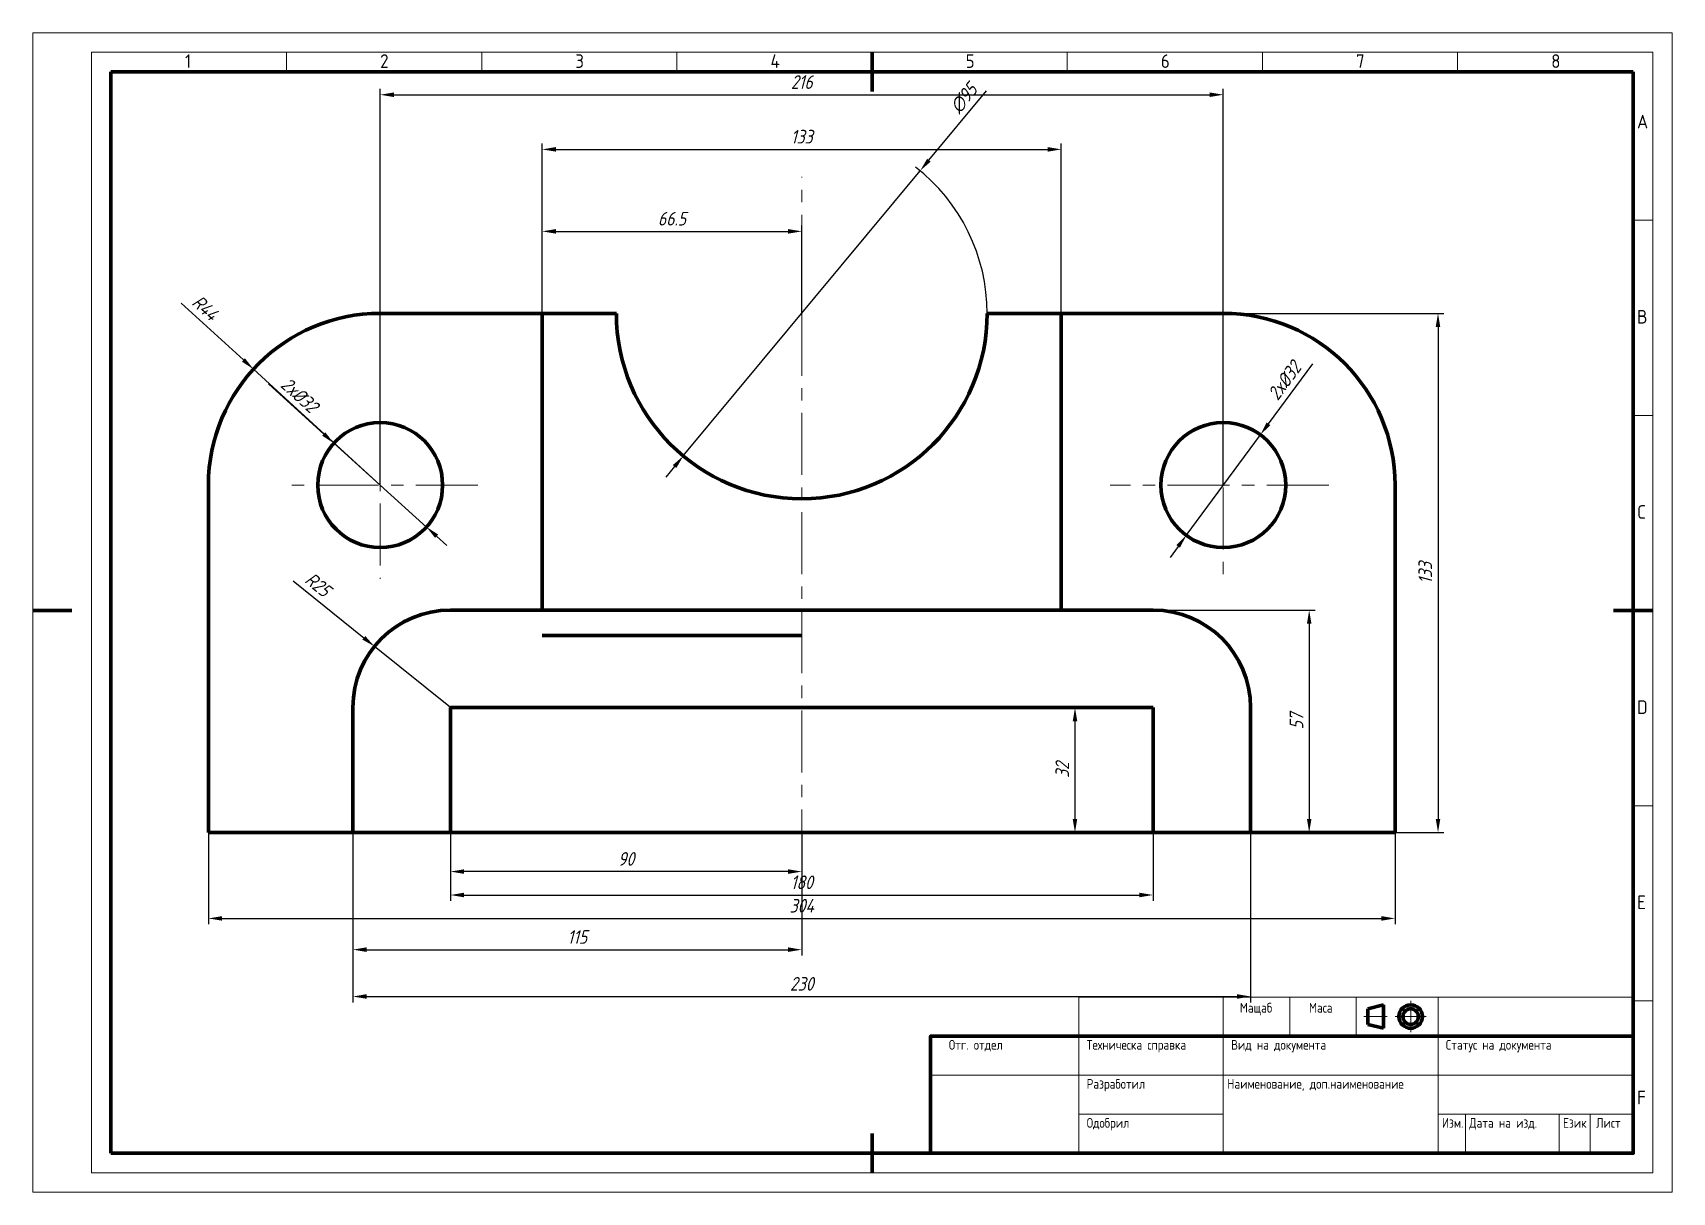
# Model space of a CAD drawing. Extents: x 0 to 420, y 0 to 297.
import ezdxf
from ezdxf.enums import TextEntityAlignment as Align

# ---------------------------------------------------------------- set-up
doc = ezdxf.new("R2010")
doc.units = 0
doc.linetypes.add('CENTER', pattern=[50.8, 31.75, -6.35, 6.35, -6.35])
doc.layers.get('DEFPOINTS').update_dxf_attribs({"linetype": 'CONTINUOUS'})
for name, color, linetype, lineweight in [('Axis', 50, 'CENTER', 20), ('Dimensions', 80, 'CONTINUOUS', 20), ('Text35', 253, 'CONTINUOUS', 35), ('Thick', 10, 'CONTINUOUS', 70), ('Thin', 160, 'CONTINUOUS', 20)]:
    doc.layers.add(name, color=color, linetype=linetype, lineweight=lineweight)
doc.styles.add('ISO Proportional', font='isocp.shx')
doc.styles.get("Standard").update_dxf_attribs({"font": 'simplexc.shx', "width": 0.8, "oblique": 15})
doc.styles.add('WFTEXTn', font='simplexc.shx', dxfattribs={"width": 0.8})
doc.dimstyles.get("Standard").update_dxf_attribs({"dimtxt": 3.5, "dimasz": 3.5, "dimexe": 1.5, "dimexo": 0, "dimgap": 1.5, "dimtad": 1, "dimdsep": 46, "dimtxsty": 'Standard', "dimcen": -1.5, "dimdle": 1.25, "dimadec": 0, "dimazin": 0, "dimtfac": 0.75, "dimtdec": 1, "dimtmove": 0, "dimatfit": 3, "dimfxl": 1, "dimtolj": 1, "dimarcsym": 0})
doc.dimstyles.new('STANDARD$3', dxfattribs={"dimtxt": 3.5, "dimasz": 3.5, "dimexe": 1.5, "dimexo": 0, "dimgap": 1.5, "dimtad": 1, "dimdsep": 46, "dimtxsty": 'Standard', "dimcen": -1.5, "dimdle": 1.25, "dimadec": 0, "dimazin": 0, "dimtfac": 0.75, "dimtdec": 1, "dimtmove": 0, "dimatfit": 0, "dimfxl": 1, "dimtolj": 1, "dimarcsym": 0})

# ---------------------------------------------------------------- blocks, each defined once
blk = doc.blocks.new('*D4')
at = {"layer": 'DEFPOINTS', "color": 0, "ltscale": 0.5, "transparency": 16777216}
for p in [(45, 92.13), (349, 92.13), (349, 70.13)]:
    blk.add_point(p, dxfattribs=at)
at = {"layer": 'Dimensions', "color": 0, "lineweight": -2, "ltscale": 0.5, "transparency": 16777216}
for p, q in [((45, 92.13), (45, 68.63)), ((349, 92.13), (349, 68.63)), ((48.5, 70.13), (345.5, 70.13))]:
    blk.add_line(p, q, dxfattribs=at)
at = {"layer": 'Dimensions', "color": 0, "ltscale": 0.5, "transparency": 16777216}
for points in [[(48.5, 70.72), (48.5, 69.55), (45, 70.13)], [(345.5, 70.72), (345.5, 69.55), (349, 70.13)]]:
    blk.add_solid(points, dxfattribs=at)
at = {"layer": 'Dimensions', "color": 0, "ltscale": 0.5, "transparency": 16777216, "insert": (197, 73.38), "char_height": 3.5, "attachment_point": 5}
blk.add_mtext('\\A1;304', dxfattribs=at)
blk = doc.blocks.new('*D5')
at = {"layer": 'DEFPOINTS', "color": 0, "ltscale": 0.5, "transparency": 16777216}
for p in [(305, 225.13), (349, 92.13), (360, 92.13)]:
    blk.add_point(p, dxfattribs=at)
at = {"layer": 'Dimensions', "color": 0, "lineweight": -2, "ltscale": 0.5, "transparency": 16777216}
for p, q in [((305, 225.13), (361.5, 225.13)), ((360, 221.63), (360, 95.63)), ((349, 92.13), (361.5, 92.13))]:
    blk.add_line(p, q, dxfattribs=at)
at = {"layer": 'Dimensions', "color": 0, "ltscale": 0.5, "transparency": 16777216}
for points in [[(359.42, 221.63), (360.58, 221.63), (360, 225.13)], [(359.42, 95.63), (360.58, 95.63), (360, 92.13)]]:
    blk.add_solid(points, dxfattribs=at)
at = {"layer": 'Dimensions', "color": 0, "ltscale": 0.5, "transparency": 16777216, "insert": (356.75, 158.63), "char_height": 3.5, "attachment_point": 5, "rotation": 90}
blk.add_mtext('\\A1;133', dxfattribs=at)
blk = doc.blocks.new('*D6')
at = {"layer": 'DEFPOINTS', "color": 0, "ltscale": 0.5, "transparency": 16777216}
for p in [(227.34, 261.68), (166.66, 188.59)]:
    blk.add_point(p, dxfattribs=at)
at = {"layer": 'Dimensions', "color": 0, "lineweight": -2, "ltscale": 0.5, "transparency": 16777216}
for p, q in [((229.58, 264.37), (244.34, 282.16)), ((166.66, 188.59), (227.34, 261.68)), ((164.42, 185.89), (162.19, 183.2))]:
    blk.add_line(p, q, dxfattribs=at)
blk.add_arc((197, 225.13), 47.5, 0, 52.1103, dxfattribs=at)
at = {"layer": 'Dimensions', "color": 0, "ltscale": 0.5, "transparency": 16777216}
for points in [[(229.13, 264.75), (230.03, 264), (227.34, 261.68)], [(163.97, 186.27), (164.87, 185.52), (166.66, 188.59)]]:
    blk.add_solid(points, dxfattribs=at)
at = {"layer": 'Dimensions', "color": 0, "ltscale": 0.5, "transparency": 16777216, "insert": (238.5, 280.21), "char_height": 3.5, "attachment_point": 5, "rotation": 50.3009}
blk.add_mtext('\\A1;∅95', dxfattribs=at)
blk = doc.blocks.new('*D7')
at = {"layer": 'DEFPOINTS', "color": 0, "ltscale": 0.5, "transparency": 16777216}
for p in [(107, 92.13), (197, 92.13), (107, 82.13)]:
    blk.add_point(p, dxfattribs=at)
at = {"layer": 'Dimensions', "color": 0, "lineweight": -2, "ltscale": 0.5, "transparency": 16777216}
for p, q in [((107, 92.13), (107, 80.63)), ((197, 92.13), (197, 80.63)), ((193.5, 82.13), (110.5, 82.13))]:
    blk.add_line(p, q, dxfattribs=at)
at = {"layer": 'Dimensions', "color": 0, "ltscale": 0.5, "transparency": 16777216}
for points in [[(110.5, 82.72), (110.5, 81.55), (107, 82.13)], [(193.5, 82.72), (193.5, 81.55), (197, 82.13)]]:
    blk.add_solid(points, dxfattribs=at)
at = {"layer": 'Dimensions', "color": 0, "ltscale": 0.5, "transparency": 16777216, "insert": (152, 85.38), "char_height": 3.5, "attachment_point": 5}
blk.add_mtext('\\A1;90', dxfattribs=at)
blk = doc.blocks.new('*D8')
at = {"layer": 'DEFPOINTS', "color": 0, "ltscale": 0.5, "transparency": 16777216}
for p in [(287, 124.13), (267, 92.13), (287, 92.13)]:
    blk.add_point(p, dxfattribs=at)
at = {"layer": 'Dimensions', "color": 0, "lineweight": -2, "ltscale": 0.5, "transparency": 16777216}
for p, q in [((287, 124.13), (265.5, 124.13)), ((267, 120.63), (267, 95.63)), ((287, 92.13), (265.5, 92.13))]:
    blk.add_line(p, q, dxfattribs=at)
at = {"layer": 'Dimensions', "color": 0, "ltscale": 0.5, "transparency": 16777216}
for points in [[(266.42, 120.63), (267.58, 120.63), (267, 124.13)], [(266.42, 95.63), (267.58, 95.63), (267, 92.13)]]:
    blk.add_solid(points, dxfattribs=at)
at = {"layer": 'Dimensions', "color": 0, "ltscale": 0.5, "transparency": 16777216, "insert": (263.75, 108.13), "char_height": 3.5, "attachment_point": 5, "rotation": 90}
blk.add_mtext('\\A1;32', dxfattribs=at)
blk = doc.blocks.new('*D10')
at = {"layer": 'DEFPOINTS', "color": 0, "ltscale": 0.5, "transparency": 16777216}
for p in [(82, 92.13), (197, 92.13), (197, 62.13)]:
    blk.add_point(p, dxfattribs=at)
at = {"layer": 'Dimensions', "color": 0, "lineweight": -2, "ltscale": 0.5, "transparency": 16777216}
for p, q in [((82, 92.13), (82, 60.63)), ((197, 92.13), (197, 60.63)), ((85.5, 62.13), (193.5, 62.13))]:
    blk.add_line(p, q, dxfattribs=at)
at = {"layer": 'Dimensions', "color": 0, "ltscale": 0.5, "transparency": 16777216}
for points in [[(85.5, 62.72), (85.5, 61.55), (82, 62.13)], [(193.5, 62.72), (193.5, 61.55), (197, 62.13)]]:
    blk.add_solid(points, dxfattribs=at)
at = {"layer": 'Dimensions', "color": 0, "ltscale": 0.5, "transparency": 16777216, "insert": (139.5, 65.38), "char_height": 3.5, "attachment_point": 5}
blk.add_mtext('\\A1;115', dxfattribs=at)
blk = doc.blocks.new('*D12')
at = {"layer": 'DEFPOINTS', "color": 0, "ltscale": 0.5, "transparency": 16777216}
for p in [(107, 92.13), (287, 92.13), (287, 76.13)]:
    blk.add_point(p, dxfattribs=at)
at = {"layer": 'Dimensions', "color": 0, "lineweight": -2, "ltscale": 0.5, "transparency": 16777216}
for p, q in [((107, 92.13), (107, 74.63)), ((287, 92.13), (287, 74.63)), ((110.5, 76.13), (283.5, 76.13))]:
    blk.add_line(p, q, dxfattribs=at)
at = {"layer": 'Dimensions', "color": 0, "ltscale": 0.5, "transparency": 16777216}
for points in [[(110.5, 76.72), (110.5, 75.55), (107, 76.13)], [(283.5, 76.72), (283.5, 75.55), (287, 76.13)]]:
    blk.add_solid(points, dxfattribs=at)
at = {"layer": 'Dimensions', "color": 0, "ltscale": 0.5, "transparency": 16777216, "insert": (197, 79.38), "char_height": 3.5, "attachment_point": 5}
blk.add_mtext('\\A1;180', dxfattribs=at)
blk = doc.blocks.new('*D13')
at = {"layer": 'DEFPOINTS', "color": 0, "ltscale": 0.5, "transparency": 16777216}
for p in [(268, 149.13), (312, 92.13), (327, 92.13)]:
    blk.add_point(p, dxfattribs=at)
at = {"layer": 'Dimensions', "color": 0, "lineweight": -2, "ltscale": 0.5, "transparency": 16777216}
for p, q in [((268, 149.13), (328.5, 149.13)), ((327, 145.63), (327, 95.63)), ((312, 92.13), (328.5, 92.13))]:
    blk.add_line(p, q, dxfattribs=at)
at = {"layer": 'Dimensions', "color": 0, "ltscale": 0.5, "transparency": 16777216}
for points in [[(326.42, 145.63), (327.58, 145.63), (327, 149.13)], [(326.42, 95.63), (327.58, 95.63), (327, 92.13)]]:
    blk.add_solid(points, dxfattribs=at)
at = {"layer": 'Dimensions', "color": 0, "ltscale": 0.5, "transparency": 16777216, "insert": (323.75, 120.63), "char_height": 3.5, "attachment_point": 5, "rotation": 90}
blk.add_mtext('\\A1;57', dxfattribs=at)
blk = doc.blocks.new('*D14')
at = {"layer": 'DEFPOINTS', "color": 0, "ltscale": 0.5, "transparency": 16777216}
for p in [(314.49, 194.01), (295.51, 168.25)]:
    blk.add_point(p, dxfattribs=at)
at = {"layer": 'Thick', "color": 0, "lineweight": -2, "ltscale": 0.5, "transparency": 16777216}
for p, q in [((316.57, 196.83), (327.91, 212.23)), ((295.51, 168.25), (314.49, 194.01)), ((293.43, 165.43), (291.36, 162.62))]:
    blk.add_line(p, q, dxfattribs=at)
at = {"layer": 'Thick', "color": 0, "ltscale": 0.5, "transparency": 16777216}
for points in [[(316.1, 197.18), (317.04, 196.49), (314.49, 194.01)], [(292.96, 165.78), (293.9, 165.09), (295.51, 168.25)]]:
    blk.add_solid(points, dxfattribs=at)
at = {"layer": 'Thick', "color": 0, "ltscale": 0.5, "transparency": 16777216, "insert": (320.66, 207.87), "char_height": 3.5, "attachment_point": 5, "rotation": 53.6156}
blk.add_mtext('\\A1;2x%%c32', dxfattribs=at)
blk = doc.blocks.new('*D15')
at = {"layer": 'DEFPOINTS', "color": 0, "ltscale": 0.5, "transparency": 16777216}
for p in [(77.14, 191.87), (100.86, 170.4)]:
    blk.add_point(p, dxfattribs=at)
at = {"layer": 'Thick', "color": 0, "lineweight": -2, "ltscale": 0.5, "transparency": 16777216}
for p, q in [((74.54, 194.22), (60.36, 207.05)), ((100.86, 170.4), (77.14, 191.87)), ((103.46, 168.05), (106.06, 165.7))]:
    blk.add_line(p, q, dxfattribs=at)
at = {"layer": 'Thick', "color": 0, "ltscale": 0.5, "transparency": 16777216}
for points in [[(74.93, 194.65), (74.15, 193.78), (77.14, 191.87)], [(103.85, 168.48), (103.07, 167.62), (100.86, 170.4)]]:
    blk.add_solid(points, dxfattribs=at)
at = {"layer": 'Thick', "color": 0, "ltscale": 0.5, "transparency": 16777216, "insert": (68.33, 204.22), "char_height": 3.5, "attachment_point": 5, "rotation": 317.8624}
blk.add_mtext('\\A1;2x%%c32', dxfattribs=at)
blk = doc.blocks.new('*D16')
at = {"layer": 'DEFPOINTS', "color": 0, "ltscale": 0.5, "transparency": 16777216}
for p in [(197, 246.13), (130.5, 225.13), (197, 225.13)]:
    blk.add_point(p, dxfattribs=at)
at = {"layer": 'Dimensions', "color": 0, "lineweight": -2, "ltscale": 0.5, "transparency": 16777216}
for p, q in [((130.5, 225.13), (130.5, 247.63)), ((134, 246.13), (193.5, 246.13)), ((197, 225.13), (197, 247.63))]:
    blk.add_line(p, q, dxfattribs=at)
at = {"layer": 'Dimensions', "color": 0, "ltscale": 0.5, "transparency": 16777216}
for points in [[(134, 246.72), (134, 245.55), (130.5, 246.13)], [(193.5, 246.72), (193.5, 245.55), (197, 246.13)]]:
    blk.add_solid(points, dxfattribs=at)
at = {"layer": 'Dimensions', "color": 0, "ltscale": 0.5, "transparency": 16777216, "insert": (163.75, 249.38), "char_height": 3.5, "attachment_point": 5}
blk.add_mtext('\\A1;66.5', dxfattribs=at)
blk = doc.blocks.new('*D18')
at = {"layer": 'DEFPOINTS', "color": 0, "ltscale": 0.5, "transparency": 16777216}
for p in [(263.5, 267.13), (130.5, 225.13), (263.5, 225.13)]:
    blk.add_point(p, dxfattribs=at)
at = {"layer": 'Dimensions', "color": 0, "lineweight": -2, "ltscale": 0.5, "transparency": 16777216}
for p, q in [((130.5, 225.13), (130.5, 268.63)), ((134, 267.13), (260, 267.13)), ((263.5, 225.13), (263.5, 268.63))]:
    blk.add_line(p, q, dxfattribs=at)
at = {"layer": 'Dimensions', "color": 0, "ltscale": 0.5, "transparency": 16777216}
for points in [[(134, 267.72), (134, 266.55), (130.5, 267.13)], [(260, 267.72), (260, 266.55), (263.5, 267.13)]]:
    blk.add_solid(points, dxfattribs=at)
at = {"layer": 'Dimensions', "color": 0, "ltscale": 0.5, "transparency": 16777216, "insert": (197, 270.38), "char_height": 3.5, "attachment_point": 5}
blk.add_mtext('\\A1;133', dxfattribs=at)
blk = doc.blocks.new('*D19')
at = {"layer": 'DEFPOINTS', "color": 0, "ltscale": 0.5, "transparency": 16777216}
for p in [(305, 281.13), (89, 181.13), (305, 181.13)]:
    blk.add_point(p, dxfattribs=at)
at = {"layer": 'Dimensions', "color": 0, "lineweight": -2, "ltscale": 0.5, "transparency": 16777216}
for p, q in [((89, 181.13), (89, 282.63)), ((305, 181.13), (305, 282.63)), ((92.5, 281.13), (301.5, 281.13))]:
    blk.add_line(p, q, dxfattribs=at)
at = {"layer": 'Dimensions', "color": 0, "ltscale": 0.5, "transparency": 16777216}
for points in [[(92.5, 281.72), (92.5, 280.55), (89, 281.13)], [(301.5, 281.72), (301.5, 280.55), (305, 281.13)]]:
    blk.add_solid(points, dxfattribs=at)
at = {"layer": 'Dimensions', "color": 0, "ltscale": 0.5, "transparency": 16777216, "insert": (197, 284.38), "char_height": 3.5, "attachment_point": 5}
blk.add_mtext('\\A1;216', dxfattribs=at)
blk = doc.blocks.new('*D21')
at = {"layer": 'DEFPOINTS', "color": 0, "ltscale": 0.5, "transparency": 16777216}
for p in [(56.54, 210.83), (89, 181.13)]:
    blk.add_point(p, dxfattribs=at)
at = {"layer": 'Dimensions', "color": 0, "lineweight": -2, "ltscale": 0.5, "transparency": 16777216}
for p, q in [((38.02, 227.77), (53.95, 213.2)), ((89, 181.13), (56.54, 210.83))]:
    blk.add_line(p, q, dxfattribs=at)
at = {"layer": 'Dimensions', "color": 0, "ltscale": 0.5, "transparency": 16777216}
blk.add_solid([(54.35, 213.63), (53.56, 212.77), (56.54, 210.83)], dxfattribs=at)
at = {"layer": 'Dimensions', "color": 0, "ltscale": 0.5, "transparency": 16777216, "insert": (44.19, 226.53), "char_height": 3.5, "attachment_point": 5, "rotation": 317.5448}
blk.add_mtext('\\A1;R44', dxfattribs=at)
blk = doc.blocks.new('*D22')
at = {"layer": 'DEFPOINTS', "color": 0, "ltscale": 0.5, "transparency": 16777216}
for p in [(87.53, 139.82), (107, 124.13)]:
    blk.add_point(p, dxfattribs=at)
at = {"layer": 'Dimensions', "color": 0, "lineweight": -2, "ltscale": 0.5, "transparency": 16777216}
for p, q in [((66.72, 156.58), (84.81, 142.01)), ((107, 124.13), (87.53, 139.82))]:
    blk.add_line(p, q, dxfattribs=at)
at = {"layer": 'Dimensions', "color": 0, "ltscale": 0.5, "transparency": 16777216}
blk.add_solid([(85.17, 142.47), (84.44, 141.56), (87.53, 139.82)], dxfattribs=at)
at = {"layer": 'Dimensions', "color": 0, "ltscale": 0.5, "transparency": 16777216, "insert": (73.04, 155.66), "char_height": 3.5, "attachment_point": 5, "rotation": 321.1466}
blk.add_mtext('\\A1;R25', dxfattribs=at)
blk = doc.blocks.new('*D23')
at = {"layer": 'DEFPOINTS', "color": 0, "ltscale": 0.5, "transparency": 16777216}
for p in [(82, 92.13), (312, 92.13), (312, 50.13)]:
    blk.add_point(p, dxfattribs=at)
at = {"layer": 'Dimensions', "color": 0, "lineweight": -2, "ltscale": 0.5, "transparency": 16777216}
for p, q in [((82, 92.13), (82, 48.63)), ((312, 92.13), (312, 48.63)), ((85.5, 50.13), (308.5, 50.13))]:
    blk.add_line(p, q, dxfattribs=at)
at = {"layer": 'Dimensions', "color": 0, "ltscale": 0.5, "transparency": 16777216}
for points in [[(85.5, 50.72), (85.5, 49.55), (82, 50.13)], [(308.5, 50.72), (308.5, 49.55), (312, 50.13)]]:
    blk.add_solid(points, dxfattribs=at)
at = {"layer": 'Dimensions', "color": 0, "ltscale": 0.5, "transparency": 16777216, "insert": (197, 53.38), "char_height": 3.5, "attachment_point": 5}
blk.add_mtext('\\A1;230', dxfattribs=at)

msp = doc.modelspace()

# ---------------------------------------------------------------- linework, layer by layer
at = {"layer": 'Axis', "ltscale": 0.5}
for p, q in [((197, 82.133), (197, 260.133)), ((305, 205.939), (305, 158.133)), ((89, 201.806), (89, 157.133)), ((114, 181.133), (65, 181.133)), ((332, 181.133), (276, 181.133))]:
    msp.add_line(p, q, dxfattribs=at)
at = {"layer": 'Dimensions', "ltscale": 0.5}
for q in [(82, 92.133), (107, 92.133)]:
    msp.add_line((197, 92.133), q, dxfattribs=at)
at = {"layer": 'Thick'}
for p, q in [((215, 292), (215, 282)), ((20, 10), (20, 287)), ((20, 287), (410, 287)), ((410, 10), (410, 287)), ((0, 149), (10, 149)), ((405, 149), (415, 149)), ((342, 47), (346, 48)), ((342, 43), (342, 47)), ((346, 48), (346, 42)), ((346, 42), (342, 43)), ((215, 15), (215, 5)), ((215, 5), (215, 10))]:
    msp.add_line(p, q, dxfattribs=at)
at = {"layer": 'Thick', "ltscale": 0.5}
for p, q in [((149.5, 225.133), (89, 225.133)), ((130.5, 149.133), (130.5, 225.133)), ((305, 225.133), (244.5, 225.133)), ((263.5, 149.133), (263.5, 225.133)), ((45, 181.133), (45, 92.133)), ((349, 92.133), (349, 181.133)), ((107, 149.133), (287, 149.133)), ((197, 149.133), (263.5, 149.133)), ((197, 142.633), (130.5, 142.633)), ((82, 92.133), (82, 124.133)), ((107, 92.133), (107, 124.133)), ((107, 124.133), (287, 124.133)), ((287, 124.133), (287, 92.133)), ((312, 124.133), (312, 92.133)), ((45, 92.133), (349, 92.133)), ((230, 10), (20, 10))]:
    msp.add_line(p, q, dxfattribs=at)
at = {"layer": 'Thick'}
msp.add_lwpolyline([(230, 10), (410, 10), (410, 40), (230, 40)], close=True, dxfattribs=at)
at = {"layer": 'Thick', "ltscale": 0.5}
for centre in [(89, 181.133), (305, 181.133)]:
    msp.add_circle(centre, 16, dxfattribs=at)
at = {"layer": 'Thick'}
for radius in [3, 2]:
    msp.add_circle((353, 45), radius, dxfattribs=at)
at = {"layer": 'Thick', "ltscale": 0.5}
for centre, radius, start, end in [((89, 181.133), 44, 90, 180), ((197, 225.133), 47.5, 180, 0), ((305, 181.133), 44, 0, 90), ((107, 124.133), 25, 90, 180), ((287, 124.133), 25, 0, 90)]:
    msp.add_arc(centre, radius, start, end, dxfattribs=at)
at = {"layer": 'Thin'}
for p, q in [((420, 297), (0, 297)), ((0, 297), (0, 0)), ((420, 297), (420, 0)), ((415, 292), (15, 292)), ((15, 292), (15, 5)), ((65, 292), (65, 287)), ((115, 292), (115, 287)), ((165, 292), (165, 287)), ((265, 292), (265, 287)), ((315, 292), (315, 287)), ((365, 292), (365, 287)), ((415, 292), (415, 5)), ((410, 249), (415, 249)), ((410, 199), (415, 199)), ((410, 99), (415, 99)), ((305.002, 40), (305.002, 50)), ((322.002, 40), (322.002, 50)), ((339.002, 40), (339.002, 50)), ((353, 41), (353, 49)), ((360.002, 40), (360.002, 50)), ((410, 49), (415, 49)), ((341, 45), (347, 45)), ((349, 45), (357, 45)), ((268.002, 10), (268.002, 40)), ((305.002, 10), (305.002, 40)), ((360.002, 10), (360.002, 40)), ((230, 30), (410, 30)), ((268.002, 20), (305.002, 20)), ((360.018, 20), (410, 20)), ((367.002, 20), (367.002, 10)), ((391.002, 10.108), (391.002, 20)), ((399, 9.935), (399, 20)), ((15, 5), (415, 5)), ((0, 0), (420, 0))]:
    msp.add_line(p, q, dxfattribs=at)
msp.add_lwpolyline([(268.002, 40), (410, 40), (410, 50), (268.002, 50)], close=True, dxfattribs=at)

# ---------------------------------------------------------------- texts
at = {"layer": 'Text35', "ltscale": 0.5, "style": 'ISO Proportional'}
for s, p in [('1', (39, 288)), ('2', (89, 288)), ('3', (139, 288)), ('4', (189, 288)), ('5', (239, 288)), ('6', (289, 288)), ('7', (339, 288)), ('8', (389, 288)), ('A', (411, 272.5)), ('B', (411, 222.5)), ('C', (411, 172.5)), ('D', (411, 122.5)), ('E', (411, 72.5)), ('F', (411, 22.5))]:
    msp.add_text(s, height=3.5, dxfattribs=at).set_placement(p)
at = {"layer": 'Text35', "style": 'WFTEXTn', "width": 0.8}
for s, p in [('Мащаб', (313.381, 46)), ('Маса', (329.952, 46)), ('Отг. отдел', (241.571, 36.5))]:
    msp.add_text(s, height=2.5, dxfattribs=at).set_placement(p, align=Align.CENTER)
for s, p in [('Техническа справка', (270, 36.5)), ('Вид на документа', (307, 36.5)), ('Статус на документа', (362, 36.5)), ('Разработил', (270, 26.5)), ('Наименование, доп.наименование', (306, 26.5)), ('Одобрил', (270, 16.5)), ('Изм.', (361, 16.5)), ('Дата на изд.', (367.998, 16.5)), ('Език', (392.017, 16.5)), ('Лист', (400.514, 16.5))]:
    msp.add_text(s, height=2.5, dxfattribs=at).set_placement(p)

# ---------------------------------------------------------------- dimensions: what is measured, and where the dimension line sits
at = {"layer": 'Dimensions', "ltscale": 0.5}
for base, p1, p2, picture, middle in [((305, 281.133), (89, 181.133), (305, 181.133), '*D19', (197, 284.383)), ((263.5, 267.133), (130.5, 225.133), (263.5, 225.133), '*D18', (197, 270.383)), ((197, 246.133), (130.5, 225.133), (197, 225.133), '*D16', (163.75, 249.383)), ((349, 70.133), (45, 92.133), (349, 92.133), '*D4', (197, 73.383)), ((197, 62.133), (82, 92.133), (197, 92.133), '*D10', (139.5, 65.383)), ((312, 50.133), (82, 92.133), (312, 92.133), '*D23', (197, 53.383)), ((107, 82.133), (197, 92.133), (107, 92.133), '*D7', (152, 85.383)), ((287, 76.133), (107, 92.133), (287, 92.133), '*D12', (197, 79.383))]:
    dim = msp.add_linear_dim(base=base, p1=p1, p2=p2, dimstyle='Standard', dxfattribs=at)
    dim.commit()
    dim.dimension.update_dxf_attribs({"geometry": picture, "text_midpoint": middle})
dim = msp.add_diameter_dim_2p(p1=(166.659, 188.586), p2=(227.341, 261.68), dimstyle='STANDARD$3', dxfattribs=at)
dim.commit()
dim.dimension.update_dxf_attribs({"geometry": '*D6', "text_midpoint": (241, 278.133), "dimtype": 163})
for center, mpoint, picture, middle in [((89, 181.133), (56.537, 210.833), '*D21', (42, 224.133)), ((107, 124.133), (87.531, 139.816), '*D22', (71, 153.133))]:
    dim = msp.add_radius_dim(center=center, mpoint=mpoint, dimstyle='Standard', dxfattribs=at)
    dim.commit()
    dim.dimension.update_dxf_attribs({"geometry": picture, "text_midpoint": middle, "dimtype": 164})
for base, p1, p2, picture, middle in [((360, 92.133), (305, 225.133), (349, 92.133), '*D5', (356.75, 158.633)), ((327, 92.133), (268, 149.133), (312, 92.133), '*D13', (323.75, 120.633)), ((267, 92.133), (287, 124.133), (287, 92.133), '*D8', (263.75, 108.133))]:
    dim = msp.add_linear_dim(base=base, p1=p1, p2=p2, angle=90, dimstyle='Standard', dxfattribs=at)
    dim.commit()
    dim.dimension.update_dxf_attribs({"geometry": picture, "text_midpoint": middle})
at = {"layer": 'Thick', "ltscale": 0.5}
for p1, p2, picture, middle in [((295.509, 168.252), (314.491, 194.014), '*D14', (323.278, 205.939)), ((100.865, 170.398), (77.135, 191.867), '*D15', (66.151, 201.806))]:
    dim = msp.add_diameter_dim_2p(p1=p1, p2=p2, text='2x%%c32', dimstyle='STANDARD$3', dxfattribs=at)
    dim.commit()
    dim.dimension.update_dxf_attribs({"geometry": picture, "text_midpoint": middle, "dimtype": 163})

doc.saveas('drawing.dxf')
